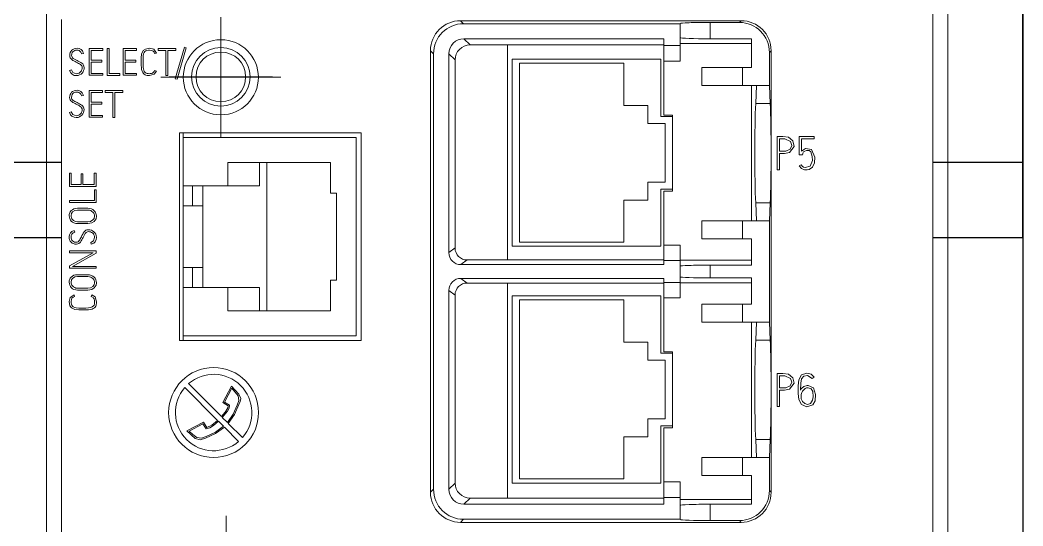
# Model space of a CAD drawing. Header units: millimetres. Extents: x 41350 to 54029, y 25852 to 34717.
# Drawn here: x 47226.6 to 47293.4, y 33460 to 33493.6 of the extents above; entities that cross this region are included whole.
import ezdxf

# ---------------------------------------------------------------- set-up
doc = ezdxf.new("R2010")
doc.units = ezdxf.units.MM
doc.set_wipeout_variables(frame=1)
doc.layers.add('! NO PLOT !', color=7, linetype='Continuous', true_color=0xff75dd, plot=False)
doc.layers.add('000-PI-Oprema', color=30, linetype='Continuous', lineweight=5)
doc.layers.add('002-PI-Kabelska kanalica', color=150, linetype='Continuous')
doc.layers.add('004-PI-DIN Šina', color=3, linetype='Continuous')

# ---------------------------------------------------------------- blocks, each defined once
blk = doc.blocks.new('*U387')
at = {"layer": '004-PI-DIN Šina'}
blk.add_lwpolyline([(100, -17.5), (100, 17.5), (0, 17.5), (0, -17.5)], close=True, dxfattribs=at)
blk.add_lwpolyline([(0, -12.5), (100, -12.5)], dxfattribs=at)
blk = doc.blocks.new('6GK5206-2BS00-2AC2')
at = {"layer": '000-PI-Oprema'}
for p, q in [((30.002958, 72.5), (30.002958, -72.5)), ((-29.997042, -72.5), (-29.997042, 0.23793))]:
    blk.add_line(p, q, dxfattribs=at)
blk.add_wipeout([(-29.591861, 72.631131), (-9.303593, 72.631131), (-9.146516, 72.646227), (-8.983075, 72.649161), (-8.90759, 72.631131), (-8.899498, 72.5), (29.002958, 72.5), (29.002958, -72.5), (-28.997042, -72.5), (-28.997042, 1.482354), (-29.379178, 1.619586), (-29.597041, 2.081522), (-29.59186, 72.631132)]).dxf.layer = '000-PI-Oprema'
for p, q in [((29.002958, -72.5), (29.002958, 72.5)), ((-18.397042, -8.554804), (-18.397042, -0.557604)), ((-28.997042, -0.711035), (-28.997042, -72.5)), ((-18.397042, -7.978618), (-18.397042, -1.081418)), ((-2.440514, -0.792269), (16.240453, -0.792269)), ((-2.440514, -0.792269), (-2.237973, -0.994809)), ((-2.237973, -0.994809), (12.187474, -0.994809)), ((12.187474, -0.977242), (12.187474, -0.994809)), ((12.187474, -0.994809), (12.187474, -2.453378)), ((14.187426, -0.907403), (14.187426, -1.996182)), ((16.12532, -0.907403), (14.187426, -0.907403)), ((16.12532, -0.907403), (16.240453, -0.792269)), ((-2.21618, -1.995579), (-1.80401, -2.407749)), ((11.094358, -1.995579), (-2.21618, -1.995579)), ((11.094358, -2.453378), (11.094358, -1.995684)), ((14.187426, -1.996182), (16.939754, -1.996182)), ((16.939754, -1.996182), (16.939754, -3.906378)), ((-26.263079, -2.641722), (-27.157556, -2.641722)), ((-27.157556, -2.641722), (-27.157556, -4.428049)), ((-26.263079, -2.768392), (-26.263079, -2.641722)), ((-25.828375, -2.644148), (-25.954945, -2.644148)), ((-25.954945, -2.644148), (-25.954945, -4.433003)), ((-25.828375, -4.306332), (-25.828375, -2.644148)), ((-24.901548, -2.641722), (-24.901548, -4.428049)), ((-24.007272, -2.641722), (-24.901548, -2.641722)), ((-24.007272, -2.768392), (-24.007272, -2.641722)), ((-22.568707, -2.644148), (-22.568707, -2.77092)), ((-21.398446, -2.644148), (-22.568707, -2.644148)), ((-20.823622, -2.554095), (-21.428743, -4.658446)), ((-21.398446, -2.77092), (-21.398446, -2.644148)), ((-21.306965, -4.693015), (-20.701855, -2.589545)), ((-20.701855, -2.589545), (-20.823622, -2.554095)), ((0.679479, -2.407749), (-1.80401, -2.407749)), ((0.679479, -2.407749), (0.679479, -16.715151)), ((11.094358, -2.407749), (0.679479, -2.407749)), ((11.094358, -2.453378), (11.094358, -3.492333)), ((12.187474, -2.453378), (11.094358, -2.453378)), ((16.939754, -2.320945), (12.187474, -2.320945)), ((12.187474, -2.453378), (12.187474, -3.492333)), ((-27.664239, -3.004446), (-27.542522, -2.96967)), ((-27.030785, -3.421863), (-27.030785, -2.768392)), ((-27.030785, -2.768392), (-26.263079, -2.768392)), ((-24.774978, -3.421863), (-24.774978, -2.768392)), ((-24.774978, -2.768392), (-24.007272, -2.768392)), ((-23.696712, -3.275277), (-23.696712, -3.747283)), ((-23.56994, -3.745767), (-23.56994, -3.274468)), ((-22.807289, -2.982105), (-22.685572, -2.952282)), ((-22.568707, -2.77092), (-22.056768, -2.77092)), ((-22.056768, -2.77092), (-22.056768, -4.433003)), ((-21.930199, -4.433003), (-21.930199, -2.77092)), ((-21.930199, -2.77092), (-21.398446, -2.77092)), ((-4.439295, -32.171715), (-4.439295, -2.79105)), ((-4.236755, -2.993591), (-4.439295, -2.79105)), ((-4.236755, -31.969175), (-4.236755, -2.993591)), ((-2.803401, -3.40714), (-3.215571, -2.99497)), ((-3.215571, -2.99497), (-3.215571, -16.224681)), ((18.239235, -2.79105), (18.124101, -2.906184)), ((18.124101, -5.106378), (18.124101, -2.906184)), ((18.239235, -2.79105), (18.239235, -32.171715)), ((-26.310391, -3.421863), (-27.030785, -3.421863)), ((-27.030785, -4.301277), (-27.030785, -3.548533)), ((-27.030785, -3.548533), (-26.310391, -3.548533)), ((-26.310391, -3.548533), (-26.310391, -3.421863)), ((-24.054382, -3.421863), (-24.774978, -3.421863)), ((-24.774978, -4.301277), (-24.774978, -3.548533)), ((-24.774978, -3.548533), (-24.054382, -3.548533)), ((-24.054382, -3.548533), (-24.054382, -3.421863)), ((-2.803401, -3.40714), (-2.803401, -15.915608)), ((0.989479, -15.805614), (0.989479, -3.359614)), ((0.989479, -3.359614), (10.895479, -3.359614)), ((1.479699, -3.626314), (8.431679, -3.626314)), ((1.479699, -15.538914), (1.479699, -3.626314)), ((8.431679, -3.626314), (8.431679, -6.433014)), ((10.895479, -3.359614), (10.895479, -7.169614)), ((11.094358, -7.070945), (11.094358, -3.492333)), ((11.094358, -3.492333), (12.187474, -3.492333)), ((13.630313, -3.906378), (16.330313, -3.906378)), ((13.630313, -5.106378), (13.630313, -3.906378)), ((16.939754, -3.906378), (16.330313, -3.906378)), ((16.330313, -5.106378), (16.330313, -3.906378)), ((-28.345206, -4.067751), (-28.466923, -4.102527)), ((-27.157556, -4.428049), (-26.263079, -4.428049)), ((-26.263079, -4.301277), (-27.030785, -4.301277)), ((-26.263079, -4.428049), (-26.263079, -4.301277)), ((-25.954945, -4.433003), (-25.117888, -4.433003)), ((-25.117888, -4.306332), (-25.828375, -4.306332)), ((-25.117888, -4.433003), (-25.117888, -4.306332)), ((-24.901548, -4.428049), (-24.007272, -4.428049)), ((-24.007272, -4.301277), (-24.774978, -4.301277)), ((-24.007272, -4.428049), (-24.007272, -4.301277)), ((-22.687998, -4.147312), (-22.804862, -4.105054)), ((-22.395642, -4.556204), (-14.398442, -4.556204)), ((-22.056768, -4.433003), (-21.930199, -4.433003)), ((-21.845642, -4.530018), (-14.948442, -4.530018)), ((-21.428743, -4.658446), (-21.306965, -4.693015)), ((16.330313, -5.106378), (13.630313, -5.106378)), ((16.330313, -5.106378), (17.264517, -5.106378)), ((16.939754, -14.106378), (16.939754, -5.106378)), ((17.210097, -6.302172), (17.264517, -5.106378)), ((17.264517, -5.106378), (18.124101, -5.106378)), ((18.124101, -5.106378), (18.178521, -6.302172)), ((-27.671492, -5.796498), (-27.549775, -5.761721)), ((-26.270332, -5.433773), (-27.16481, -5.433773)), ((-27.16481, -5.433773), (-27.16481, -7.2201)), ((-27.038038, -6.213914), (-27.038038, -5.560444)), ((-27.038038, -5.560444), (-26.270332, -5.560444)), ((-26.270332, -5.560444), (-26.270332, -5.433773)), ((-24.928818, -5.4362), (-26.098877, -5.4362)), ((-26.098877, -5.4362), (-26.098877, -5.562971)), ((-26.098877, -5.562971), (-25.587141, -5.562971)), ((-25.587141, -5.562971), (-25.587141, -7.225053)), ((-25.460369, -7.225053), (-25.460369, -5.562971)), ((-25.460369, -5.562971), (-24.928818, -5.562971)), ((-24.928818, -5.562971), (-24.928818, -5.4362)), ((-26.317644, -6.213914), (-27.038038, -6.213914)), ((-27.038038, -7.093328), (-27.038038, -6.340584)), ((-27.038038, -6.340584), (-26.317644, -6.340584)), ((-26.317644, -6.340584), (-26.317644, -6.213914)), ((8.431679, -6.433014), (10.039499, -6.433014)), ((10.039499, -6.433014), (10.039499, -7.626814)), ((17.210097, -6.302172), (18.178521, -6.302172)), ((-28.352459, -6.859802), (-28.474176, -6.894578)), ((-27.16481, -7.2201), (-26.270332, -7.2201)), ((-26.270332, -7.093328), (-27.038038, -7.093328)), ((-26.270332, -7.2201), (-26.270332, -7.093328)), ((-25.587141, -7.225053), (-25.460369, -7.225053)), ((10.895479, -7.169614), (11.665736, -7.169614)), ((11.665746, -7.070945), (11.094358, -7.070945)), ((11.665746, -12.141812), (11.665746, -7.070945)), ((10.039499, -7.626814), (11.182499, -7.626814)), ((11.182499, -7.626814), (11.182499, -11.538414)), ((-9.047042, -8.263108), (-21.147042, -8.263108)), ((-21.147042, -8.263108), (-21.147042, -22.063108)), ((-20.897042, -8.563108), (-20.897042, -8.263108)), ((-20.897042, -8.563108), (-9.397042, -8.563108)), ((-20.897042, -11.788108), (-20.897042, -8.563108)), ((-9.397042, -21.763108), (-9.397042, -8.563108)), ((-9.047042, -22.063108), (-9.047042, -8.263108)), ((18.639101, -8.508878), (18.639101, -10.708878)), ((18.794648, -9.472999), (18.794648, -8.664425)), ((18.794648, -8.664425), (19.145521, -8.664425)), ((21.113543, -8.508878), (20.097573, -8.508878)), ((20.097573, -8.508878), (20.097573, -9.717493)), ((20.249991, -9.473446), (20.249991, -8.661296)), ((20.249991, -8.661296), (21.113543, -8.661296)), ((21.113543, -8.661296), (21.113543, -8.508878)), ((18.794648, -10.708878), (18.794648, -9.628545)), ((20.097573, -9.717493), (20.329552, -9.717493)), ((20.329552, -9.717493), (20.341621, -9.650447)), ((-17.927042, -11.788108), (-17.927042, -10.238108)), ((-11.097042, -10.238108), (-17.927042, -10.238108)), ((-15.827042, -10.238108), (-15.827042, -11.788108)), ((-15.327042, -20.088108), (-15.327042, -10.238108)), ((-11.097042, -12.263108), (-11.097042, -10.238108)), ((20.243734, -10.376331), (20.103831, -10.440248)), ((-28.482338, -10.933698), (-28.482338, -11.828176)), ((-28.355667, -10.933698), (-28.482338, -10.933698)), ((-28.355667, -11.701607), (-28.355667, -10.933698)), ((-27.575527, -10.98101), (-27.702197, -10.98101)), ((-27.702197, -10.98101), (-27.702197, -11.701607)), ((-27.575527, -11.701607), (-27.575527, -10.98101)), ((-26.696011, -10.933698), (-26.822783, -10.933698)), ((-26.822783, -10.933698), (-26.822783, -11.701607)), ((-26.696011, -11.828176), (-26.696011, -10.933698)), ((18.639101, -10.708878), (18.794648, -10.708878)), ((-28.482338, -11.828176), (-26.696011, -11.828176)), ((-27.702197, -11.701607), (-28.355667, -11.701607)), ((-26.822783, -11.701607), (-27.575527, -11.701607)), ((-20.897042, -13.113108), (-20.897042, -11.788108)), ((-17.927042, -11.788108), (-20.897042, -11.788108)), ((-20.283886, -13.113108), (-20.283886, -11.788108)), ((-19.597042, -13.113108), (-19.597042, -11.788108)), ((-15.827042, -11.788108), (-17.927042, -11.788108)), ((11.182499, -11.538414), (10.039499, -11.538414)), ((10.039499, -11.538414), (10.039499, -12.732214)), ((11.665736, -11.995614), (10.895479, -11.995614)), ((10.895479, -11.995614), (10.895479, -15.805614)), ((-26.691057, -12.044517), (-26.817728, -12.044517)), ((-26.817728, -12.044517), (-26.817728, -12.755003)), ((-26.691057, -12.881573), (-26.691057, -12.044517)), ((-10.697042, -12.263108), (-11.097042, -12.263108)), ((-10.697042, -18.063108), (-10.697042, -12.263108)), ((11.094358, -15.720424), (11.094358, -12.141812)), ((11.094358, -12.141812), (11.665746, -12.141812)), ((-26.817728, -12.755003), (-28.479911, -12.755003)), ((-28.479911, -12.755003), (-28.479911, -12.881573)), ((-28.479911, -12.881573), (-26.691057, -12.881573)), ((-27.257486, -13.271795), (-27.940778, -13.271795)), ((-20.897042, -17.213108), (-20.897042, -13.113108)), ((-20.897042, -13.113108), (-20.283886, -13.113108)), ((-20.283886, -13.113108), (-19.597042, -13.113108)), ((-19.597042, -17.213104), (-19.597042, -13.113112)), ((10.039499, -12.732214), (8.431679, -12.732214)), ((8.431679, -12.732214), (8.431679, -15.538914)), ((17.210097, -12.910585), (18.178521, -12.910585)), ((17.210097, -12.910585), (17.264517, -14.106378)), ((18.124101, -14.106378), (18.178521, -12.910585)), ((-27.940778, -13.398364), (-27.257486, -13.398364)), ((-27.257486, -14.168698), (-27.940778, -14.168698)), ((-27.940778, -14.295268), (-27.257486, -14.295268)), ((13.630313, -14.106378), (16.330313, -14.106378)), ((13.630313, -15.306378), (13.630313, -14.106378)), ((17.264517, -14.106378), (16.330313, -14.106378)), ((16.330313, -15.306378), (16.330313, -14.106378)), ((17.264517, -14.106378), (18.124101, -14.106378)), ((18.124101, -20.856387), (18.124101, -14.106378)), ((-28.119613, -14.866649), (-28.154389, -14.744933)), ((16.330313, -15.306378), (13.630313, -15.306378)), ((16.330313, -15.306378), (16.939754, -15.306378)), ((16.939754, -15.306378), (16.939754, -17.057646)), ((-27.056309, -15.547617), (-27.021533, -15.669334)), ((-3.215571, -16.224681), (-2.803401, -15.915608)), ((10.895479, -15.805614), (0.989479, -15.805614)), ((8.431679, -15.538914), (1.479699, -15.538914)), ((11.094358, -15.720424), (11.094358, -16.759379)), ((12.187474, -15.720424), (11.094358, -15.720424)), ((12.187474, -15.720424), (12.187474, -16.759379)), ((-26.691057, -16.104037), (-28.482338, -16.104037)), ((-28.482338, -16.104037), (-28.482338, -16.230606)), ((-28.482338, -16.230606), (-26.897289, -16.230606)), ((-26.897289, -16.230606), (-28.482338, -17.107696)), ((-28.281161, -17.142472), (-26.691057, -16.260126)), ((-26.691057, -16.260126), (-26.691057, -16.104037)), ((-28.482338, -17.107696), (-28.482338, -17.269041)), ((-28.482338, -17.269041), (-26.691057, -17.269041)), ((-26.691057, -17.142472), (-28.281161, -17.142472)), ((-26.691057, -17.269041), (-26.691057, -17.142472)), ((-20.897042, -18.538108), (-20.897042, -17.213108)), ((-20.897042, -17.213108), (-20.283886, -17.213108)), ((-19.597042, -17.213108), (-20.283886, -17.213108)), ((-20.283886, -18.538108), (-20.283886, -17.213108)), ((-19.597042, -18.538108), (-19.597042, -17.213108)), ((-2.003645, -16.715151), (-2.415815, -17.024224)), ((-2.415815, -17.024224), (11.094358, -17.024224)), ((-2.003645, -16.715151), (0.679479, -16.715151)), ((0.679479, -16.715151), (11.094358, -16.715151)), ((11.094358, -16.759379), (12.187474, -16.759379)), ((11.094358, -17.024145), (11.094358, -16.759379)), ((12.187474, -16.732883), (16.939754, -16.732883)), ((12.187474, -16.759379), (12.187474, -18.203378)), ((16.939754, -17.057646), (14.187426, -17.057646)), ((14.187426, -17.057646), (14.187426, -17.905119)), ((-27.257486, -17.694039), (-27.940778, -17.694039)), ((-27.940778, -17.820609), (-27.257486, -17.820609)), ((-2.415815, -17.938542), (-2.003645, -18.247614)), ((11.094358, -17.938542), (-2.415815, -17.938542)), ((11.094358, -18.203378), (11.094358, -17.938621)), ((14.187426, -17.905119), (16.939754, -17.905119)), ((16.939754, -17.905119), (16.939754, -19.656387)), ((-27.257486, -18.590943), (-27.940778, -18.590943)), ((-17.927042, -18.538108), (-20.897042, -18.538108)), ((-20.897042, -21.763108), (-20.897042, -18.538108)), ((-17.927042, -18.538108), (-15.827042, -18.538108)), ((-17.927042, -20.088108), (-17.927042, -18.538108)), ((-15.827042, -18.538108), (-15.827042, -20.088108)), ((-10.697042, -18.063108), (-11.097042, -18.063108)), ((-11.097042, -20.088108), (-11.097042, -18.063108)), ((0.679479, -18.247614), (-2.003645, -18.247614)), ((0.679479, -18.247614), (0.679479, -32.555012)), ((11.094358, -18.247614), (0.679479, -18.247614)), ((11.094358, -18.203378), (11.094358, -19.242342)), ((12.187474, -18.203378), (11.094358, -18.203378)), ((12.187474, -18.203378), (12.187474, -19.242342)), ((16.939754, -18.229882), (12.187474, -18.229882)), ((-28.141955, -19.152418), (-28.171778, -19.030499)), ((-27.940778, -18.717512), (-27.257486, -18.717512)), ((-26.976748, -19.033127), (-27.019006, -19.149789)), ((-2.803401, -19.047157), (-3.215571, -18.738085)), ((-3.215571, -18.738085), (-3.215571, -31.968074)), ((-2.803401, -19.047157), (-2.803401, -31.555626)), ((0.989479, -31.553614), (0.989479, -19.107614)), ((0.989479, -19.107614), (10.895479, -19.107614)), ((10.895479, -19.107614), (10.895479, -22.917614)), ((11.094358, -22.820945), (11.094358, -19.242342)), ((11.094358, -19.242342), (12.187474, -19.242342)), ((-27.378293, -19.915069), (-27.849592, -19.915069)), ((1.479699, -31.286914), (1.479699, -19.374314)), ((1.479699, -19.374314), (8.431679, -19.374314)), ((8.431679, -19.374314), (8.431679, -22.181014)), ((13.630313, -20.856387), (13.630313, -19.656387)), ((13.630313, -19.656387), (16.330313, -19.656387)), ((16.939754, -19.656387), (16.330313, -19.656387)), ((16.330313, -19.656387), (16.330313, -20.856387)), ((-27.848783, -20.04184), (-27.376776, -20.04184)), ((-11.097042, -20.088108), (-17.927042, -20.088108)), ((16.330313, -20.856387), (13.630313, -20.856387)), ((16.330313, -20.856387), (17.264517, -20.856387)), ((16.939754, -29.856387), (16.939754, -20.856387)), ((17.210097, -22.052181), (17.264517, -20.856387)), ((17.264517, -20.856387), (18.124101, -20.856387)), ((18.124101, -20.856387), (18.178521, -22.052181)), ((-20.897042, -22.063121), (-20.897042, -21.763108)), ((-20.897042, -21.763108), (-9.397042, -21.763108)), ((-21.147042, -22.063108), (-9.047042, -22.063108)), ((8.431679, -22.181014), (10.039499, -22.181014)), ((10.039499, -22.181014), (10.039499, -23.374814)), ((17.210097, -22.052181), (18.178521, -22.052181)), ((10.895479, -22.917614), (11.665736, -22.917614)), ((11.665746, -22.820945), (11.094358, -22.820945)), ((11.665746, -27.891812), (11.665746, -22.820945)), ((10.039499, -23.374814), (11.182499, -23.374814)), ((11.182499, -23.374814), (11.182499, -27.286414)), ((18.639101, -24.258878), (18.639101, -26.458878)), ((18.794648, -25.222999), (18.794648, -24.414425)), ((18.794648, -24.414425), (19.145521, -24.414425)), ((20.963807, -24.594108), (21.104156, -24.521251)), ((-20.79934, -25.197531), (-18.611526, -27.385335)), ((-18.357986, -27.131226), (-20.545511, -24.943702)), ((-17.685702, -25.112366), (-18.255393, -26.191102)), ((-18.149344, -26.168524), (-17.662276, -25.246125)), ((20.695623, -25.058066), (20.640645, -25.061195)), ((18.794648, -26.458878), (18.794648, -25.378545)), ((-18.255393, -26.191102), (-17.90523, -26.42463)), ((-17.815283, -26.372566), (-18.149344, -26.168524)), ((18.639101, -26.458878), (18.794648, -26.458878)), ((-17.958695, -27.530259), (-18.297693, -27.191251)), ((11.182499, -27.286414), (10.039499, -27.286414)), ((10.039499, -27.286414), (10.039499, -28.480214)), ((-19.560518, -27.504236), (-20.651826, -28.078769)), ((-20.514062, -28.100209), (-19.590815, -27.614011)), ((-19.590815, -27.614011), (-19.379854, -27.95901)), ((-19.338123, -27.868109), (-19.560518, -27.504236)), ((-18.549784, -27.447067), (-18.216508, -27.780085)), ((-18.157331, -27.83925), (-17.212073, -28.784799)), ((-16.958248, -28.530975), (-17.904092, -27.584852)), ((10.895479, -27.743614), (10.895479, -31.553614)), ((11.665736, -27.743614), (10.895479, -27.743614)), ((11.094358, -31.470433), (11.094358, -27.891812)), ((11.094358, -27.891812), (11.665746, -27.891812)), ((8.431679, -28.480214), (8.431679, -31.286914)), ((10.039499, -28.480214), (8.431679, -28.480214)), ((17.210097, -28.660593), (18.178521, -28.660593)), ((17.210097, -28.660593), (17.264517, -29.856387)), ((18.124101, -29.856387), (18.178521, -28.660593)), ((13.630313, -29.856387), (16.330313, -29.856387)), ((13.630313, -31.056387), (13.630313, -29.856387)), ((17.264517, -29.856387), (16.330313, -29.856387)), ((16.330313, -29.856387), (16.330313, -31.056387)), ((17.264517, -29.856387), (18.124101, -29.856387)), ((18.124101, -32.056581), (18.124101, -29.856387)), ((8.431679, -31.286914), (1.479699, -31.286914)), ((16.330313, -31.056387), (13.630313, -31.056387)), ((16.330313, -31.056387), (16.939754, -31.056387)), ((16.939754, -31.056387), (16.939754, -32.966584)), ((-4.439295, -32.171715), (-4.236755, -31.969175)), ((-3.215519, -31.967743), (-2.803401, -31.555626)), ((10.895479, -31.553614), (0.989479, -31.553614)), ((11.094358, -31.470433), (11.094358, -32.509379)), ((12.187474, -31.470433), (11.094358, -31.470433)), ((12.187474, -31.470433), (12.187474, -32.509379)), ((-1.80401, -32.555016), (-2.21618, -32.967186)), ((-1.80401, -32.555016), (0.679479, -32.555016)), ((0.679479, -32.555008), (11.094358, -32.555008)), ((11.094358, -32.509379), (12.187474, -32.509379)), ((11.094358, -32.967081), (11.094358, -32.509379)), ((12.187474, -32.509379), (12.187474, -33.967956)), ((12.187474, -32.641821), (16.939754, -32.641821)), ((18.124101, -32.056581), (18.239235, -32.171715)), ((-2.21618, -32.967186), (11.094358, -32.967186)), ((16.939754, -32.966584), (14.187426, -32.966584)), ((14.187426, -32.966584), (14.187426, -34.055363)), ((-18.037042, -40.743966), (-18.037042, -33.746766)), ((-2.237973, -33.967957), (-2.440514, -34.170497)), ((12.187474, -33.967956), (-2.237973, -33.967956)), ((12.187474, -33.967956), (12.187474, -33.985523)), ((16.240453, -34.170497), (-2.440514, -34.170497)), ((14.187426, -34.055363), (16.12532, -34.055363)), ((16.240453, -34.170497), (16.12532, -34.055363))]:
    blk.add_line(p, q, dxfattribs=at)
for points in [[(-28.164855, -2.660323), (-28.26038, -2.707237), (-28.322763, -2.757171)], [(-27.957411, -2.62676), (-28.07896, -2.637299), (-28.164855, -2.660323)], [(-27.700228, -2.716228), (-27.834237, -2.644081), (-27.957411, -2.62676)], [(-23.137663, -2.631713), (-23.410879, -2.679268), (-23.560033, -2.783354)], [(-22.685572, -2.952282), (-22.862807, -2.693776), (-23.137663, -2.631713)], [(-28.423251, -2.910025), (-28.45236, -3.016429), (-28.45924, -3.108775)], [(-28.45924, -3.108775), (-28.447305, -3.205186), (-28.420824, -3.267796)], [(-28.322763, -2.757171), (-28.386138, -2.836342), (-28.423251, -2.910025)], [(-28.420824, -3.267796), (-28.370417, -3.335468), (-28.320135, -3.382032)], [(-28.332671, -3.108775), (-28.319391, -2.990423), (-28.290413, -2.918719)], [(-28.302747, -3.219372), (-28.326899, -3.162032), (-28.332671, -3.108775)], [(-28.222074, -3.301359), (-28.272482, -3.257876), (-28.302747, -3.219372)], [(-28.290413, -2.918719), (-28.237718, -2.849944), (-28.188713, -2.810649)], [(-28.104199, -3.370911), (-28.174184, -3.332557), (-28.222074, -3.301359)], [(-28.188713, -2.810649), (-28.12021, -2.777489), (-28.064368, -2.763439)], [(-28.064368, -2.763439), (-27.999019, -2.75546), (-27.957411, -2.753532)], [(-27.957411, -2.753532), (-27.885433, -2.761711), (-27.836907, -2.779614)], [(-27.836907, -2.779614), (-27.785025, -2.812725), (-27.751179, -2.844213)], [(-27.751179, -2.844213), (-27.716641, -2.888891), (-27.695375, -2.9262)], [(-27.542522, -2.96967), (-27.616489, -2.809362), (-27.700228, -2.716228)], [(-27.695375, -2.9262), (-27.67526, -2.972185), (-27.664239, -3.004446)], [(-23.560033, -2.783354), (-23.670273, -3.012275), (-23.696712, -3.275277)], [(-23.56994, -3.274468), (-23.560204, -3.106517), (-23.538803, -3.004042)], [(-23.538803, -3.004042), (-23.495942, -2.9049), (-23.45065, -2.847751)], [(-23.45065, -2.847751), (-23.379717, -2.798341), (-23.313971, -2.775873)], [(-23.313971, -2.775873), (-23.219579, -2.76184), (-23.137663, -2.758485)], [(-23.137663, -2.758485), (-22.99494, -2.775224), (-22.912831, -2.811863)], [(-22.912831, -2.811863), (-22.841173, -2.891616), (-22.807289, -2.982105)], [(-28.320135, -3.382032), (-28.245586, -3.4346), (-28.179817, -3.4715)], [(-28.179817, -3.4715), (-28.0918, -3.517596), (-28.022111, -3.556014)], [(-27.962465, -3.444204), (-28.043623, -3.401627), (-28.104199, -3.370911)], [(-28.022111, -3.556014), (-27.937355, -3.600548), (-27.872896, -3.631733)], [(-27.797278, -3.529932), (-27.890088, -3.482824), (-27.962465, -3.444204)], [(-27.872896, -3.631733), (-27.797374, -3.671247), (-27.745114, -3.705026)], [(-27.64685, -3.623039), (-27.727204, -3.568134), (-27.797278, -3.529932)], [(-27.745114, -3.705026), (-27.689532, -3.753117), (-27.655747, -3.795707)], [(-27.655747, -3.795707), (-27.628659, -3.860952), (-27.622184, -3.923692)], [(-27.537669, -3.747283), (-27.592767, -3.67281), (-27.64685, -3.623039)], [(-27.622184, -3.923692), (-27.628722, -3.991603), (-27.643211, -4.050363)], [(-27.495412, -3.923692), (-27.508608, -3.816943), (-27.537669, -3.747283)], [(-27.531401, -4.114962), (-27.502358, -4.008484), (-27.495412, -3.923692)], [(-23.696712, -3.747283), (-23.688532, -3.92495), (-23.67063, -4.040455)], [(-23.531525, -4.075636), (-23.562525, -3.914751), (-23.56994, -3.745767)], [(-28.466923, -4.102527), (-28.390982, -4.266502), (-28.302747, -4.35971)], [(-28.019684, -4.321193), (-28.247854, -4.241699), (-28.345206, -4.067751)], [(-28.302747, -4.35971), (-28.157755, -4.430819), (-28.019684, -4.447863)], [(-27.83448, -4.28025), (-27.92998, -4.313266), (-28.019684, -4.321193)], [(-28.019684, -4.447863), (-27.890673, -4.433484), (-27.799704, -4.401967)], [(-27.71155, -4.17956), (-27.773361, -4.240505), (-27.83448, -4.28025)], [(-27.799704, -4.401967), (-27.699505, -4.341928), (-27.634517, -4.282676)], [(-27.643211, -4.050363), (-27.675048, -4.125179), (-27.71155, -4.17956)], [(-27.634517, -4.282676), (-27.56915, -4.193987), (-27.531401, -4.114962)], [(-23.67063, -4.040455), (-23.635556, -4.161168), (-23.599864, -4.237993)], [(-23.599864, -4.237993), (-23.545788, -4.31393), (-23.497961, -4.357182)], [(-23.430835, -4.246788), (-23.49305, -4.166226), (-23.531525, -4.075636)], [(-23.497961, -4.357182), (-23.432807, -4.396551), (-23.379884, -4.418142)], [(-23.292943, -4.310073), (-23.373606, -4.285953), (-23.430835, -4.246788)], [(-23.379884, -4.418142), (-23.311794, -4.43529), (-23.258167, -4.441697)], [(-23.145144, -4.318767), (-23.226943, -4.316026), (-23.292943, -4.310073)], [(-23.258167, -4.441697), (-23.192776, -4.444724), (-23.145144, -4.445437)], [(-23.145144, -4.445437), (-22.827937, -4.351945), (-22.687998, -4.147312)], [(-23.050723, -4.312499), (-23.104872, -4.317542), (-23.145144, -4.318767)], [(-22.955088, -4.283889), (-23.007675, -4.303907), (-23.050723, -4.312499)], [(-22.86936, -4.21929), (-22.915879, -4.260398), (-22.955088, -4.283889)], [(-22.804862, -4.105054), (-22.837317, -4.176389), (-22.86936, -4.21929)], [(-28.430503, -5.702076), (-28.459613, -5.80848), (-28.466493, -5.900826)], [(-28.466493, -5.900826), (-28.454557, -5.997237), (-28.428077, -6.059847)], [(-28.330016, -5.549222), (-28.393391, -5.628394), (-28.430503, -5.702076)], [(-28.339923, -5.900826), (-28.326644, -5.782474), (-28.297666, -5.71077)], [(-28.31, -6.011423), (-28.334152, -5.954083), (-28.339923, -5.900826)], [(-28.172108, -5.452375), (-28.267633, -5.499289), (-28.330016, -5.549222)], [(-28.297666, -5.71077), (-28.244971, -5.641995), (-28.195966, -5.602701)], [(-28.195966, -5.602701), (-28.127462, -5.56954), (-28.071621, -5.55549)], [(-27.964663, -5.418812), (-28.086213, -5.429351), (-28.172108, -5.452375)], [(-28.071621, -5.55549), (-28.006272, -5.547512), (-27.964663, -5.545583)], [(-27.707481, -5.508279), (-27.841489, -5.436133), (-27.964663, -5.418812)], [(-27.964663, -5.545583), (-27.892686, -5.553762), (-27.84416, -5.571665)], [(-27.84416, -5.571665), (-27.792278, -5.604777), (-27.758432, -5.636264)], [(-27.758432, -5.636264), (-27.723894, -5.680942), (-27.702628, -5.718251)], [(-27.549775, -5.761721), (-27.623742, -5.601414), (-27.707481, -5.508279)], [(-27.702628, -5.718251), (-27.682513, -5.764236), (-27.671492, -5.796498)], [(-28.428077, -6.059847), (-28.377669, -6.12752), (-28.327388, -6.174083)], [(-28.327388, -6.174083), (-28.252839, -6.226651), (-28.18707, -6.263551)], [(-28.229327, -6.09341), (-28.279735, -6.049927), (-28.31, -6.011423)], [(-28.111452, -6.162963), (-28.181437, -6.124608), (-28.229327, -6.09341)], [(-28.18707, -6.263551), (-28.099053, -6.309647), (-28.029363, -6.348065)], [(-27.969718, -6.236256), (-28.050876, -6.193678), (-28.111452, -6.162963)], [(-28.029363, -6.348065), (-27.944608, -6.392599), (-27.880149, -6.423784)], [(-27.804531, -6.321983), (-27.897341, -6.274875), (-27.969718, -6.236256)], [(-27.880149, -6.423784), (-27.804627, -6.463298), (-27.752367, -6.497077)], [(-27.654103, -6.41509), (-27.734457, -6.360185), (-27.804531, -6.321983)], [(-27.752367, -6.497077), (-27.696785, -6.545169), (-27.663, -6.587758)], [(-27.663, -6.587758), (-27.635912, -6.653003), (-27.629437, -6.715743)], [(-27.544922, -6.539335), (-27.60002, -6.464862), (-27.654103, -6.41509)], [(-27.502665, -6.715743), (-27.515861, -6.608994), (-27.544922, -6.539335)], [(-28.474176, -6.894578), (-28.398235, -7.058553), (-28.31, -7.15176)], [(-28.026937, -7.113244), (-28.255107, -7.03375), (-28.352459, -6.859802)], [(-28.31, -7.15176), (-28.165007, -7.22287), (-28.026937, -7.239914)], [(-27.841733, -7.072301), (-27.937233, -7.105317), (-28.026937, -7.113244)], [(-28.026937, -7.239914), (-27.897925, -7.225535), (-27.806957, -7.194018)], [(-27.718803, -6.971611), (-27.780614, -7.032556), (-27.841733, -7.072301)], [(-27.806957, -7.194018), (-27.706758, -7.133979), (-27.64177, -7.074727)], [(-27.650464, -6.842414), (-27.682301, -6.91723), (-27.718803, -6.971611)], [(-27.629437, -6.715743), (-27.635975, -6.783654), (-27.650464, -6.842414)], [(-27.64177, -7.074727), (-27.576403, -6.986038), (-27.538654, -6.907013)], [(-27.538654, -6.907013), (-27.509611, -6.800535), (-27.502665, -6.715743)], [(18.794648, -9.628545), (19.135509, -9.628525), (19.467134, -9.560944), (19.762233, -9.166241), (19.690849, -8.795514), (19.401109, -8.553616), (19.02257, -8.509123), (18.639101, -8.508878)], [(19.145521, -8.664425), (19.532539, -8.840022), (19.612655, -9.094705), (19.513907, -9.336574), (19.225702, -9.468995), (18.794648, -9.472999)], [(20.103831, -10.440248), (20.261002, -10.636053), (20.449059, -10.713257), (20.641315, -10.722428), (20.776006, -10.693539), (20.991703, -10.53066), (21.120347, -10.244269), (21.138796, -9.873345), (20.935818, -9.358126), (20.515963, -9.288867), (20.249991, -9.473446)], [(20.341621, -9.650447), (20.345639, -9.631269), (20.353689, -9.606197)], [(20.353689, -9.606197), (20.375531, -9.564311), (20.402856, -9.529764)], [(20.402856, -9.529764), (20.480005, -9.470172), (20.599674, -9.429822), (20.759812, -9.435111), (20.876274, -9.52601), (20.981271, -9.833584), (20.987844, -10.095091), (20.841828, -10.463064), (20.495379, -10.562271)], [(20.313908, -10.4769), (20.272604, -10.427699), (20.243734, -10.376331)], [(20.495379, -10.562271), (20.387627, -10.529398), (20.313908, -10.4769)], [(-28.173092, -13.311423), (-28.28158, -13.366984), (-28.35314, -13.425861)], [(-27.940778, -13.271795), (-28.07603, -13.284194), (-28.173092, -13.311423)], [(-27.007784, -13.318904), (-27.139358, -13.280937), (-27.257486, -13.271795)], [(-26.825209, -13.440621), (-26.919231, -13.365806), (-27.007784, -13.318904)], [(-28.456255, -13.578513), (-28.485359, -13.680902), (-28.492346, -13.766143)], [(-28.492346, -13.766143), (-28.481028, -13.873858), (-28.456255, -13.957412)], [(-28.35314, -13.425861), (-28.418582, -13.505446), (-28.456255, -13.578513)], [(-28.456255, -13.957412), (-28.405405, -14.057309), (-28.350713, -14.127654)], [(-28.365574, -13.76493), (-28.333635, -13.613207), (-28.263773, -13.514824)], [(-28.338279, -13.912325), (-28.36029, -13.830082), (-28.365574, -13.76493)], [(-28.257505, -14.042331), (-28.309126, -13.973407), (-28.338279, -13.912325)], [(-28.263773, -13.514824), (-28.107332, -13.420911), (-27.940778, -13.398364)], [(-27.257486, -13.398364), (-27.140875, -13.409326), (-27.061263, -13.43314)], [(-27.061263, -13.43314), (-26.974801, -13.478985), (-26.918417, -13.524731)], [(-26.918417, -13.524731), (-26.862368, -13.593655), (-26.831477, -13.654738)], [(-26.802867, -13.80193), (-26.836363, -13.955034), (-26.909723, -14.052238)], [(-26.831477, -13.654738), (-26.808395, -13.736944), (-26.802867, -13.80193)], [(-26.713399, -13.610863), (-26.76686, -13.510368), (-26.825209, -13.440621)], [(-26.822783, -14.146255), (-26.704565, -13.970146), (-26.676197, -13.803345)], [(-26.676197, -13.803345), (-26.687836, -13.69525), (-26.713399, -13.610863)], [(-28.350713, -14.127654), (-28.262236, -14.203217), (-28.178045, -14.249371)], [(-28.124567, -14.133922), (-28.205475, -14.088077), (-28.257505, -14.042331)], [(-28.178045, -14.249371), (-28.052795, -14.28636), (-27.940778, -14.295268)], [(-27.940778, -14.168698), (-28.049828, -14.157737), (-28.124567, -14.133922)], [(-26.909723, -14.052238), (-27.078728, -14.146152), (-27.257486, -14.168698)], [(-27.257486, -14.295268), (-26.986474, -14.248509), (-26.822783, -14.146255)], [(-28.407831, -14.902639), (-28.479978, -15.036647), (-28.497299, -15.159821)], [(-28.497299, -15.159821), (-28.48676, -15.281371), (-28.463736, -15.367266)], [(-28.154389, -14.744933), (-28.314697, -14.8189), (-28.407831, -14.902639)], [(-28.370528, -15.159821), (-28.362348, -15.087844), (-28.344446, -15.039318)], [(-28.360621, -15.266778), (-28.368599, -15.20143), (-28.370528, -15.159821)], [(-28.31341, -15.391124), (-28.34657, -15.32262), (-28.360621, -15.266778)], [(-28.344446, -15.039318), (-28.311334, -14.987436), (-28.279847, -14.95359)], [(-28.279847, -14.95359), (-28.235169, -14.919052), (-28.19786, -14.897786)], [(-28.19786, -14.897786), (-28.151875, -14.877671), (-28.119613, -14.866649)], [(-27.753148, -15.306609), (-27.791503, -15.376595), (-27.822701, -15.424485)], [(-27.679855, -15.164876), (-27.722433, -15.246034), (-27.753148, -15.306609)], [(-27.594128, -14.999689), (-27.641236, -15.092499), (-27.679855, -15.164876)], [(-27.65256, -15.382228), (-27.606464, -15.294211), (-27.568046, -15.224521)], [(-27.501021, -14.849261), (-27.555926, -14.929615), (-27.594128, -14.999689)], [(-27.568046, -15.224521), (-27.523512, -15.139766), (-27.492327, -15.075307)], [(-27.376776, -14.74008), (-27.451249, -14.795178), (-27.501021, -14.849261)], [(-27.492327, -15.075307), (-27.452813, -14.999785), (-27.419034, -14.947524)], [(-27.419034, -14.947524), (-27.370942, -14.891943), (-27.328352, -14.858158)], [(-27.200368, -14.697823), (-27.307117, -14.711019), (-27.376776, -14.74008)], [(-27.328352, -14.858158), (-27.263108, -14.83107), (-27.200368, -14.824594)], [(-27.009098, -14.733812), (-27.115576, -14.704769), (-27.200368, -14.697823)], [(-27.200368, -14.824594), (-27.132457, -14.831133), (-27.073697, -14.845622)], [(-27.073697, -14.845622), (-26.998881, -14.877459), (-26.9445, -14.913961)], [(-26.802867, -15.222095), (-26.882361, -15.450265), (-27.056309, -15.547617)], [(-26.841384, -14.836928), (-26.930073, -14.771561), (-27.009098, -14.733812)], [(-26.9445, -14.913961), (-26.883555, -14.975772), (-26.84381, -15.036891)], [(-26.84381, -15.036891), (-26.810794, -15.132391), (-26.802867, -15.222095)], [(-26.722093, -15.002115), (-26.782132, -14.901916), (-26.841384, -14.836928)], [(-26.76435, -15.505158), (-26.693241, -15.360165), (-26.676197, -15.222095)], [(-26.676197, -15.222095), (-26.690576, -15.093083), (-26.722093, -15.002115)], [(-28.463736, -15.367266), (-28.416822, -15.462791), (-28.366888, -15.525174)], [(-28.366888, -15.525174), (-28.287717, -15.588549), (-28.214035, -15.625661)], [(-28.205341, -15.492824), (-28.274115, -15.440128), (-28.31341, -15.391124)], [(-28.214035, -15.625661), (-28.107631, -15.654771), (-28.015284, -15.661651)], [(-28.015284, -15.535081), (-28.133637, -15.521802), (-28.205341, -15.492824)], [(-27.904688, -15.505158), (-27.962028, -15.52931), (-28.015284, -15.535081)], [(-28.015284, -15.661651), (-27.918874, -15.649715), (-27.856264, -15.623235)], [(-27.822701, -15.424485), (-27.866183, -15.474892), (-27.904688, -15.505158)], [(-27.856264, -15.623235), (-27.788591, -15.572827), (-27.742028, -15.522546)], [(-27.742028, -15.522546), (-27.68946, -15.447997), (-27.65256, -15.382228)], [(-27.021533, -15.669334), (-26.857558, -15.593393), (-26.76435, -15.505158)], [(-28.456255, -18.000758), (-28.485359, -18.103146), (-28.492346, -18.188388)], [(-28.35314, -17.848106), (-28.418582, -17.92769), (-28.456255, -18.000758)], [(-28.365574, -18.187175), (-28.333635, -18.035452), (-28.263773, -17.937069)], [(-28.173092, -17.733668), (-28.28158, -17.789228), (-28.35314, -17.848106)], [(-28.263773, -17.937069), (-28.107332, -17.843155), (-27.940778, -17.820609)], [(-27.940778, -17.694039), (-28.07603, -17.706439), (-28.173092, -17.733668)], [(-27.007784, -17.741149), (-27.139358, -17.703182), (-27.257486, -17.694039)], [(-27.257486, -17.820609), (-27.140875, -17.83157), (-27.061263, -17.855385)], [(-27.061263, -17.855385), (-26.974801, -17.90123), (-26.918417, -17.946976)], [(-26.825209, -17.862866), (-26.919231, -17.788051), (-27.007784, -17.741149)], [(-26.918417, -17.946976), (-26.862368, -18.0159), (-26.831477, -18.076982)], [(-26.713399, -18.033108), (-26.76686, -17.932613), (-26.825209, -17.862866)], [(-28.492346, -18.188388), (-28.481028, -18.296102), (-28.456255, -18.379657)], [(-28.456255, -18.379657), (-28.405405, -18.479554), (-28.350713, -18.549899)], [(-28.338279, -18.334569), (-28.36029, -18.252327), (-28.365574, -18.187175)], [(-28.350713, -18.549899), (-28.262236, -18.625461), (-28.178045, -18.671616)], [(-28.257505, -18.464576), (-28.309126, -18.395652), (-28.338279, -18.334569)], [(-28.124567, -18.556167), (-28.205475, -18.510322), (-28.257505, -18.464576)], [(-28.178045, -18.671616), (-28.052795, -18.708605), (-27.940778, -18.717512)], [(-27.940778, -18.590943), (-28.049828, -18.579981), (-28.124567, -18.556167)], [(-26.909723, -18.474483), (-27.078728, -18.568396), (-27.257486, -18.590943)], [(-27.257486, -18.717512), (-26.986474, -18.670754), (-26.822783, -18.5685)], [(-26.802867, -18.224175), (-26.836363, -18.377278), (-26.909723, -18.474483)], [(-26.831477, -18.076982), (-26.808395, -18.159189), (-26.802867, -18.224175)], [(-26.822783, -18.5685), (-26.704565, -18.392391), (-26.676197, -18.22559)], [(-26.676197, -18.22559), (-26.687836, -18.117495), (-26.713399, -18.033108)], [(-28.171778, -19.030499), (-28.430284, -19.207936), (-28.492346, -19.482792)], [(-28.365574, -19.482792), (-28.348835, -19.340069), (-28.312197, -19.257959)], [(-28.312197, -19.257959), (-28.232444, -19.186302), (-28.141955, -19.152418)], [(-27.019006, -19.149789), (-26.947671, -19.182362), (-26.90477, -19.214489)], [(-26.678623, -19.490273), (-26.772115, -19.173066), (-26.976748, -19.033127)], [(-26.90477, -19.214489), (-26.863662, -19.260924), (-26.840171, -19.300217)], [(-26.840171, -19.300217), (-26.820153, -19.352869), (-26.811561, -19.395851)], [(-28.492346, -19.482792), (-28.444791, -19.756091), (-28.340705, -19.905162)], [(-28.348186, -19.659302), (-28.362219, -19.564707), (-28.365574, -19.482792)], [(-28.276308, -19.79598), (-28.325719, -19.724898), (-28.348186, -19.659302)], [(-28.340705, -19.905162), (-28.111785, -20.015336), (-27.848783, -20.04184)], [(-28.120018, -19.884134), (-28.219159, -19.841123), (-28.276308, -19.79598)], [(-27.849592, -19.915069), (-28.017542, -19.905368), (-28.120018, -19.884134)], [(-27.048424, -19.876451), (-27.209309, -19.907636), (-27.378293, -19.915069)], [(-27.376776, -20.04184), (-27.19911, -20.033661), (-27.083605, -20.015758)], [(-27.083605, -20.015758), (-26.962892, -19.980649), (-26.886067, -19.94479)], [(-26.877272, -19.775964), (-26.957834, -19.838143), (-27.048424, -19.876451)], [(-26.886067, -19.94479), (-26.81013, -19.890983), (-26.766878, -19.84309)], [(-26.813987, -19.638072), (-26.838107, -19.718651), (-26.877272, -19.775964)], [(-26.805293, -19.490273), (-26.808034, -19.572221), (-26.813987, -19.638072)], [(-26.811561, -19.395851), (-26.806518, -19.449917), (-26.805293, -19.490273)], [(-26.766878, -19.84309), (-26.727509, -19.777869), (-26.705918, -19.725013)], [(-26.705918, -19.725013), (-26.68877, -19.656857), (-26.682363, -19.603296)], [(-26.682363, -19.603296), (-26.679336, -19.537839), (-26.678623, -19.490273)], [(18.794648, -25.378545), (19.135509, -25.378525), (19.467134, -25.310944), (19.762233, -24.916241), (19.690849, -24.545514), (19.401109, -24.303616), (19.02257, -24.259123), (18.639101, -24.258878)], [(19.145521, -24.414425), (19.532539, -24.590022), (19.612655, -24.844705), (19.513907, -25.086574), (19.225702, -25.218995), (18.794648, -25.222999)], [(21.104156, -24.521251), (20.903745, -24.312047), (20.609302, -24.240131), (20.249764, -24.366009), (20.083783, -24.683112), (20.039472, -25.095632), (20.039467, -25.601138)], [(20.191885, -25.366476), (20.205245, -24.918577), (20.265013, -24.625945), (20.406945, -24.44236), (20.665219, -24.395446), (20.963807, -24.594108)], [(-17.662276, -25.246125), (-17.233127, -25.751885), (-17.188826, -26.067113), (-17.309608, -26.38203), (-17.583141, -26.981118), (-17.958695, -27.530259)], [(-17.904092, -27.584852), (-17.483569, -26.989213), (-17.188589, -26.328366), (-17.117483, -26.134322), (-17.061394, -25.93673), (-17.19854, -25.651755), (-17.685702, -25.112366)], [(20.039467, -25.601138), (20.088145, -26.001005), (20.254449, -26.330097), (20.607303, -26.476448), (21.015094, -26.3434), (21.164769, -26.076143), (21.199637, -25.658974), (21.055979, -25.2136), (20.695623, -25.058066)], [(20.271446, -25.250264), (20.222386, -25.312469), (20.191885, -25.366476)], [(20.640645, -25.061195), (20.414957, -25.128078), (20.271446, -25.250264)], [(20.321507, -25.437993), (20.504877, -25.256148), (20.597739, -25.223941), (20.701434, -25.213612)], [(20.701434, -25.213612), (20.904882, -25.27794), (21.016801, -25.474674), (21.04451, -25.810918), (21.002739, -26.052007), (20.860556, -26.259082)], [(20.239264, -25.662373), (20.254615, -25.588614), (20.271446, -25.537221)], [(20.472584, -26.274279), (20.32582, -26.134297), (20.245057, -25.951019), (20.239264, -25.662373)], [(20.271446, -25.537221), (20.297083, -25.479815), (20.321507, -25.437993)], [(-17.90523, -26.42463), (-17.932197, -26.552904), (-17.99855, -26.670335), (-18.114716, -26.844374), (-18.357986, -27.131226)], [(-18.297693, -27.191251), (-17.961566, -26.763657), (-17.850557, -26.579668), (-17.815283, -26.372566)], [(20.860556, -26.259082), (20.656186, -26.321072), (20.472584, -26.274279)], [(-20.651826, -28.078769), (-20.112308, -28.585423), (-19.771565, -28.688732), (-19.42112, -28.575826), (-18.753728, -28.269754), (-18.157331, -27.83925)], [(-18.216508, -27.780085), (-18.75968, -28.174055), (-19.363505, -28.461658), (-19.681616, -28.577596), (-20.002756, -28.535486), (-20.269972, -28.327819), (-20.514062, -28.100209)], [(-19.379854, -27.95901), (-19.118614, -27.874764), (-18.884771, -27.725124), (-18.549784, -27.447067)], [(-18.611526, -27.385335), (-18.99251, -27.696677), (-19.338123, -27.868109)]]:
    blk.add_lwpolyline(points, dxfattribs=at)
for centre, radius in [((-18.397042, -4.556204), 2.5), ((-18.397042, -4.530018), 1.95), ((-18.397042, -4.530018), 1.65), ((-18.878792, -26.86425), 2.991734)]:
    blk.add_circle(centre, radius, dxfattribs=at)
for start, end in [(319.047246, 130.952582), (139.047418, 310.952582)]:
    blk.add_arc((-18.878792, -26.86425), 2.542924, start, end, dxfattribs=at)
for centre, major_axis, ratio, start_param, end_param in [((-2.438076, -2.793488), (-1.415937, 1.415937), 0.998783, 5.498396131, 7.067974483), ((-2.235536, -2.996028), (-1.415937, 1.415937), 0.998783, 5.498396131, 7.067974483), ((14.187426, -0.977242), (1.999951, 0), 0.034921, 1.570796327, 3.141592654), ((16.122882, -2.908622), (1.415937, 1.415937), 0.998783, 5.498396131, 7.067974483), ((16.238016, -2.793488), (1.415937, 1.415937), 0.998783, 5.498396131, 7.067974483), ((-2.214962, -2.996189), (-0.707969, 0.707969), 0.998783, 5.498396131, 7.067974483), ((14.187426, -1.926342), (1.999951, 0), 0.034921, 3.141592654, 4.71238898), ((-1.802792, -3.408359), (-0.707969, 0.707969), 0.998783, 5.498396131, 7.067974483), ((17.298635, -9.606378), (0, 4.164861), 0.034921, 0.654498469, 2.487094184), ((18.089983, -9.606378), (0, 4.164861), 0.034921, 3.796091123, 5.628686838), ((-2.002914, -15.914877), (-0.64065, -0.480402), 0.999049, 5.640226247, 7.210109012), ((-2.415083, -16.22395), (-0.64065, -0.480402), 0.999049, 5.640226247, 7.210109012), ((14.187426, -17.127486), (1.999951, 0), 0.034921, 1.570796327, 3.141592654), ((-2.415083, -18.738816), (-0.64065, 0.480402), 0.999049, 5.356261523, 6.926144255), ((14.187426, -17.835279), (1.999951, 0), 0.034921, 3.141592654, 4.71238898), ((-2.002914, -19.047888), (-0.64065, 0.480402), 0.999049, 5.356261603, 6.926144367), ((17.298635, -25.356387), (0, 4.164861), 0.034921, 0.654498469, 2.487094184), ((18.089983, -25.356387), (0, 4.164861), 0.034921, 3.796091123, 5.628686838), ((-2.235536, -31.966737), (-1.415937, -1.415937), 0.998783, 5.498396163, 7.067974451), ((-2.214962, -31.966577), (-0.707969, -0.707969), 0.998783, 5.498674601, 7.067974547), ((-1.802792, -31.554407), (-0.707969, -0.707969), 0.998783, 5.498396131, 7.067974483), ((-2.438076, -32.169278), (-1.415937, -1.415937), 0.998783, 5.498396131, 7.067974483), ((16.122882, -32.054144), (1.415937, -1.415937), 0.998783, 5.498396131, 7.067974483), ((16.238016, -32.169278), (1.415937, -1.415937), 0.998783, 5.498396131, 7.067974483), ((14.187426, -33.036424), (1.999951, 0), 0.034921, 1.570796327, 3.141592654), ((14.187426, -33.985523), (1.999951, 0), 0.034921, 3.141592654, 4.71238898)]:
    blk.add_ellipse(centre, major_axis=major_axis, ratio=ratio, start_param=start_param, end_param=end_param, dxfattribs=at)
blk = doc.blocks.new('*U421')
at = {"layer": '002-PI-Kabelska kanalica'}
blk.add_line((20, -100), (20, 112), dxfattribs=at)

msp = doc.modelspace()

# ---------------------------------------------------------------- block references
at = {"rotation": 180}
msp.add_blockref('*U421', (47313.397, 33487.528), dxfattribs=at)
msp.add_blockref('*U387', (47193.397, 33496.682))

# ---------------------------------------------------------------- next in the draw order: block references
at = {"layer": '! NO PLOT !'}
msp.add_blockref('6GK5206-2BS00-2AC2', (47258.394, 33494.397), dxfattribs=at)

doc.saveas('drawing.dxf')
